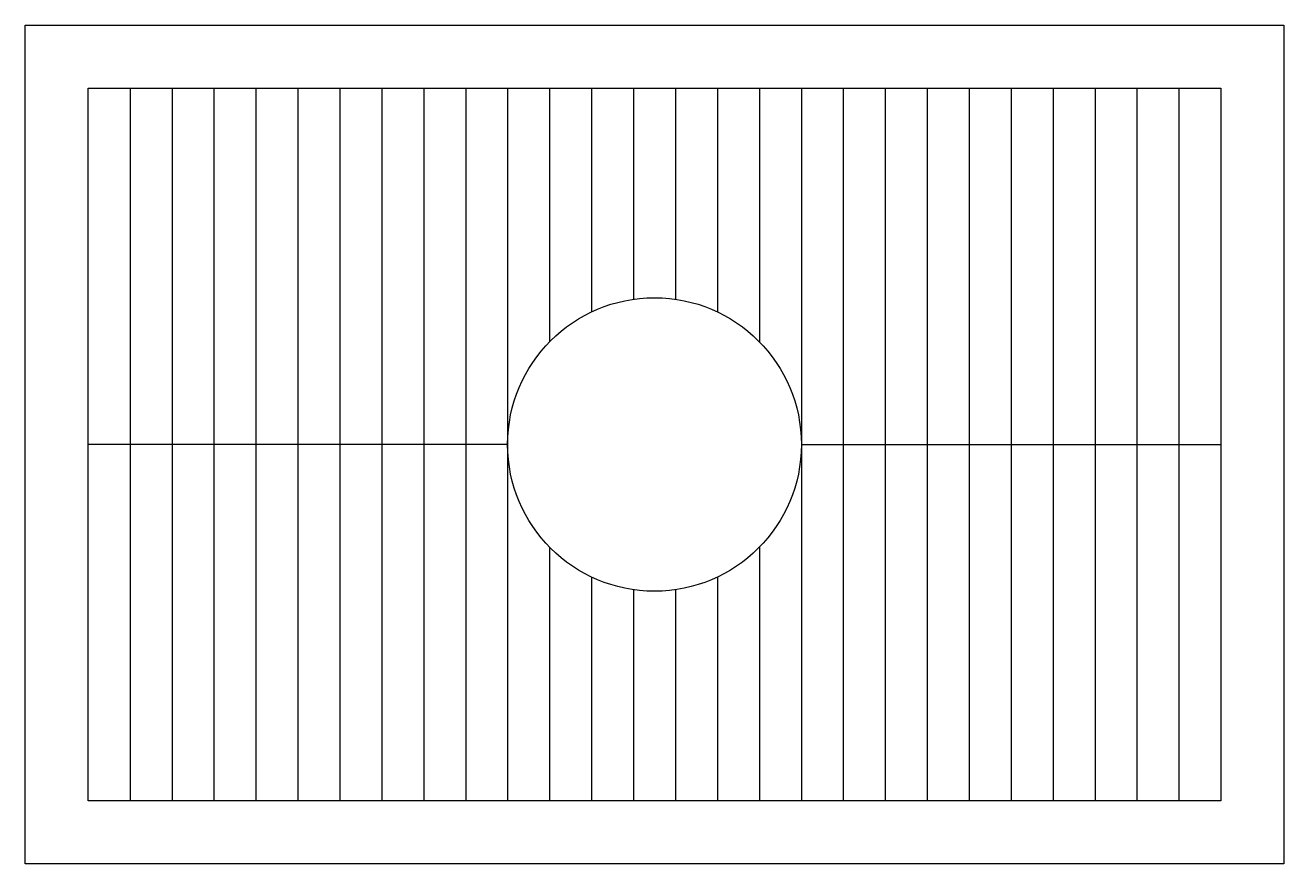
# Model space of a CAD drawing. Header units: millimetres. Extents: x -2986.081 to -2985.481, y 3742.381 to 3742.781.
import ezdxf

# ---------------------------------------------------------------- set-up
doc = ezdxf.new("R2010")
doc.units = ezdxf.units.MM
doc.header["$LTSCALE"] = 10

msp = doc.modelspace()

# ---------------------------------------------------------------- linework, layer by layer
at = {"color": 1}
for p, q in [((-2986.03076, 3742.75084), (-2986.03076, 3742.41084)), ((-2986.01076, 3742.75084), (-2986.01076, 3742.41084)), ((-2985.99076, 3742.75084), (-2985.99076, 3742.41084)), ((-2985.97076, 3742.75084), (-2985.97076, 3742.41084)), ((-2985.95076, 3742.75084), (-2985.95076, 3742.41084)), ((-2985.93076, 3742.75084), (-2985.93076, 3742.41084)), ((-2985.91076, 3742.75084), (-2985.91076, 3742.41084)), ((-2985.89076, 3742.75084), (-2985.89076, 3742.41084)), ((-2985.87076, 3742.75084), (-2985.87076, 3742.41084)), ((-2985.85076, 3742.75084), (-2985.85076, 3742.41084)), ((-2985.83076, 3742.75084), (-2985.83076, 3742.62983)), ((-2985.81076, 3742.75084), (-2985.81076, 3742.64408)), ((-2985.79076, 3742.75084), (-2985.79076, 3742.65012)), ((-2985.77076, 3742.75084), (-2985.77076, 3742.65012)), ((-2985.75076, 3742.75084), (-2985.75076, 3742.64408)), ((-2985.73076, 3742.75084), (-2985.73076, 3742.62983)), ((-2985.71076, 3742.75084), (-2985.71076, 3742.41084)), ((-2985.69076, 3742.75084), (-2985.69076, 3742.41084)), ((-2985.67076, 3742.75084), (-2985.67076, 3742.41084)), ((-2985.65076, 3742.75084), (-2985.65076, 3742.41084)), ((-2985.63076, 3742.75084), (-2985.63076, 3742.41084)), ((-2985.61076, 3742.75084), (-2985.61076, 3742.41084)), ((-2985.59076, 3742.75084), (-2985.59076, 3742.41084)), ((-2985.57076, 3742.75084), (-2985.57076, 3742.41084)), ((-2985.55076, 3742.75084), (-2985.55076, 3742.41084)), ((-2985.53076, 3742.75084), (-2985.53076, 3742.41084)), ((-2985.79076, 3742.65084), (-2985.79076, 3742.65012)), ((-2985.77076, 3742.65084), (-2985.77076, 3742.65012)), ((-2985.85076, 3742.58084), (-2986.05076, 3742.58084)), ((-2985.71076, 3742.58084), (-2985.51076, 3742.58084)), ((-2985.83076, 3742.53185), (-2985.83076, 3742.41084)), ((-2985.73076, 3742.53185), (-2985.73076, 3742.41084)), ((-2985.81076, 3742.51759), (-2985.81076, 3742.41084)), ((-2985.75076, 3742.51759), (-2985.75076, 3742.41084)), ((-2985.79076, 3742.51155), (-2985.79076, 3742.41084)), ((-2985.77076, 3742.51155), (-2985.77076, 3742.41084))]:
    msp.add_line(p, q, dxfattribs=at)
msp.add_lwpolyline([(-2986.08076, 3742.38084), (-2986.08076, 3742.78084), (-2985.48076, 3742.78084), (-2985.48076, 3742.38084)], close=True)
at = {"color": 2}
msp.add_lwpolyline([(-2986.05076, 3742.41084), (-2986.05076, 3742.75084), (-2985.51076, 3742.75084), (-2985.51076, 3742.41084)], close=True, dxfattribs=at)
at = {"color": 3}
msp.add_circle((-2985.78076, 3742.58084), 0.07, dxfattribs=at)
msp.add_circle((-2985.78076, 3742.58084), 0.07, dxfattribs=at)

doc.saveas('drawing.dxf')
